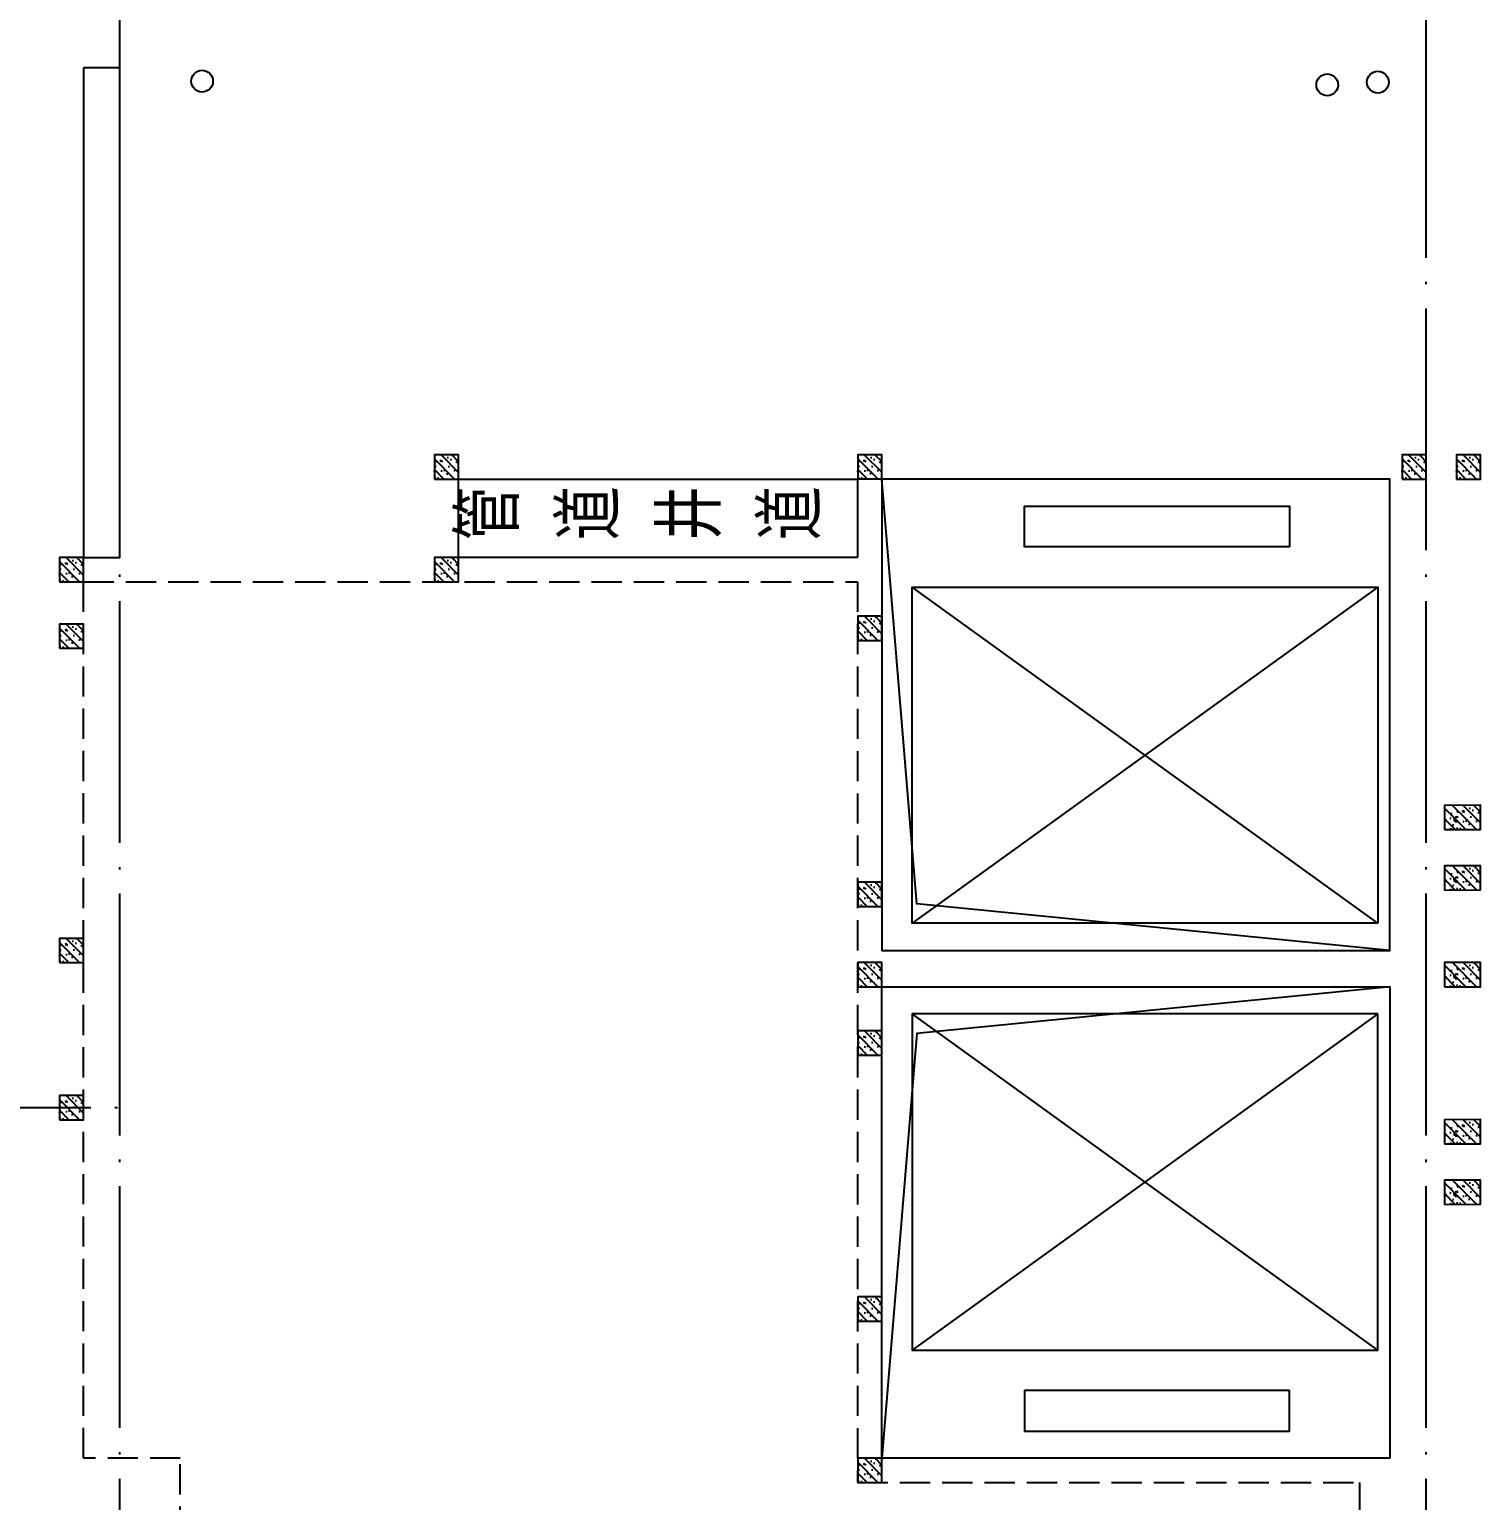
# Model space of a CAD drawing. Extents: x 6843040 to 15500510, y -6507076 to -4940511.
# Drawn here: x 7767250 to 7779247, y -5543202 to -5531034 of the extents above; entities that cross this region are included whole.
import ezdxf

# ---------------------------------------------------------------- set-up
doc = ezdxf.new("R2010")
doc.units = 0
doc.header["$LTSCALE"] = 1000
doc.header["$MEASUREMENT"] = 0
doc.linetypes.add('DASH', pattern=[0.35, 0.25, -0.1])
doc.linetypes.add('DOTE', pattern=[2.42, 2, -0.2, 0.02, -0.2])
for name, color, linetype in [('AXIS', 3, 'Continuous'), ('COLUMN', 10, 'Continuous'), ('DOTE', 8, 'DOTE'), ('E_LINE_6', 11, 'Continuous'), ('EVTR', 2, 'Continuous'), ('FLOOR', 9, 'Continuous'), ('plan-1', 40, 'Continuous'), ('plan-4', 6, 'Continuous'), ('PUB_HATCH', 8, 'Continuous'), ('VPIPE-给水', 3, 'Continuous'), ('VPIPE-雨水', 4, 'Continuous')]:
    doc.layers.add(name, color=color, linetype=linetype)
doc.styles.add('_HZTXT', font='SIMPLEX', dxfattribs={"width": 0.9, "bigfont": 'HZTXT'})

# ---------------------------------------------------------------- blocks, each defined once
blk = doc.blocks.new('Z$W@#425C139F')
at = {"layer": 'plan-4'}
for p, q in [((0, 0), (0, 3300)), ((0, 3300), (650, 3300)), ((650, 3300), (650, 0)), ((650, 0), (0, 0))]:
    blk.add_line(p, q, dxfattribs=at)
at = {"layer": 'plan-4', "insert": (142, 3300), "char_height": 500, "width": 48.63, "attachment_point": 1, "style": '_HZTXT'}
blk.add_mtext('管\\P道\\P井\\P道', dxfattribs=at)
blk = doc.blocks.new('1GZ')
at = {"layer": 'PUB_HATCH'}
h = blk.add_hatch(dxfattribs=at)
h.set_pattern_fill('钢筋混凝土', color=256, scale=25, angle=90, style=0)
h.set_pattern_definition([(134.999998, (85878.156, -468017.32), (-44.194175, -44.194172), []), (140, (85878.16, -468017.32), (15.68804, 179.315045), [18.75, -206.25]), (85, (85878.16, -468017.32), (-188.048035, -34.68783), [15, -165]), (190.4514, (85879.46, -468002.38), (-172.35988, 144.62735), [15.93505, -175.28553]), (136.1842, (85828.16, -468017.32), (41.37976, 266.81026), [28.125, -309.375]), (186.6356, (85831.6, -467995.09), (-243.52946, 233.66568), [23.90257, -262.92825]), (81.1842, (85828.16, -468017.32), (-243.52964, 233.6655), [22.5, -247.5]), (111, (85840.66, -467992.32), (100.65473, 149.22676), [18.75, -206.25]), (56, (85840.66, -467992.32), (-181.28751, 60.82884), [15, -165]), (161.4514, (85849.04, -467979.88), (-80.63262, 210.05566), [15.93505, -175.28553]), (127.499998, (85878.156, -468017.32), (-83.223463, 3.039967), [0, -163, 0, -167.5, 0, -165.625]), (97.499998, (85878.16, -468017.32), (-98.602926, 65.767388), [0, -95.5, 0, -159.25, 0, -63.125]), (57.499998, (85878.156, -468073.07), (5.638722, 133.455609), [0, -62.5, 0, -195, 0, -258.75]), (47.499998, (85878.16, -468098.07), (-25.02624, 145.796543), [0, -81.25, 0, -129.5, 0, -183.75])])
edge = h.paths.add_edge_path()
edge.add_line((392295, -200536), (392095, -200536))
edge.add_line((392295, -200536), (392295, -200336))
edge.add_line((392295, -200336), (392095, -200336))
edge.add_line((392095, -200336), (392095, -200536))
h = blk.add_hatch(dxfattribs=at)
h.set_pattern_fill('钢筋混凝土', color=256, scale=25, angle=90, style=0)
h.set_pattern_definition([(134.999998, (89378.183, -468016.92), (-44.194175, -44.194172), []), (140, (89378.18, -468016.92), (15.68804, 179.315045), [18.75, -206.25]), (85, (89378.18, -468016.92), (-188.048035, -34.68783), [15, -165]), (190.4514, (89379.49, -468001.98), (-172.35988, 144.62735), [15.93505, -175.28553]), (136.1842, (89328.18, -468016.92), (41.37976, 266.81026), [28.125, -309.375]), (186.6356, (89331.63, -467994.69), (-243.52946, 233.66568), [23.90257, -262.92825]), (81.1842, (89328.18, -468016.92), (-243.52964, 233.6655), [22.5, -247.5]), (111, (89340.68, -467991.92), (100.65473, 149.22676), [18.75, -206.25]), (56, (89340.68, -467991.92), (-181.28751, 60.82884), [15, -165]), (161.4514, (89349.07, -467979.48), (-80.63262, 210.05566), [15.93505, -175.28553]), (127.499998, (89378.183, -468016.92), (-83.223463, 3.039967), [0, -163, 0, -167.5, 0, -165.625]), (97.499998, (89378.18, -468016.92), (-98.602926, 65.767388), [0, -95.5, 0, -159.25, 0, -63.125]), (57.499998, (89378.18, -468072.67), (5.638722, 133.455609), [0, -62.5, 0, -195, 0, -258.75]), (47.499998, (89378.18, -468097.67), (-25.02624, 145.796543), [0, -81.25, 0, -129.5, 0, -183.75])])
edge = h.paths.add_edge_path()
edge.add_line((395795, -200535), (395595, -200535))
edge.add_line((395795, -200535), (395795, -200335))
edge.add_line((395795, -200335), (395595, -200335))
edge.add_line((395595, -200335), (395595, -200535))
h = blk.add_hatch(dxfattribs=at)
h.set_pattern_fill('钢筋混凝土', color=256, scale=25, angle=90, style=0)
h.set_pattern_definition([(134.999998, (93878.19, -468017.32), (-44.194175, -44.194172), []), (140, (93878.19, -468017.32), (15.68804, 179.315045), [18.75, -206.25]), (85, (93878.19, -468017.32), (-188.048035, -34.68783), [15, -165]), (190.4514, (93879.5, -468002.38), (-172.35988, 144.62735), [15.93505, -175.28553]), (136.1842, (93828.2, -468017.32), (41.37976, 266.81026), [28.125, -309.375]), (186.6356, (93831.64, -467995.09), (-243.52946, 233.66568), [23.90257, -262.92825]), (81.1842, (93828.2, -468017.32), (-243.52964, 233.6655), [22.5, -247.5]), (111, (93840.69, -467992.32), (100.65473, 149.22676), [18.75, -206.25]), (56, (93840.69, -467992.32), (-181.28751, 60.82884), [15, -165]), (161.4514, (93849.08, -467979.88), (-80.63262, 210.05566), [15.93505, -175.28553]), (127.499998, (93878.19, -468017.32), (-83.223463, 3.039967), [0, -163, 0, -167.5, 0, -165.625]), (97.499998, (93878.19, -468017.32), (-98.602926, 65.767388), [0, -95.5, 0, -159.25, 0, -63.125]), (57.499998, (93878.19, -468073.07), (5.638722, 133.455609), [0, -62.5, 0, -195, 0, -258.75]), (47.499998, (93878.19, -468098.07), (-25.02624, 145.796543), [0, -81.25, 0, -129.5, 0, -183.75])])
edge = h.paths.add_edge_path()
edge.add_line((400295, -200536), (400095, -200536))
edge.add_line((400295, -200536), (400295, -200336))
edge.add_line((400295, -200336), (400095, -200336))
edge.add_line((400095, -200336), (400095, -200536))
h = blk.add_hatch(dxfattribs=at)
h.set_pattern_fill('钢筋混凝土', color=256, scale=25, angle=90, style=0)
h.set_pattern_definition([(134.999998, (94328.156, -468017.32), (-44.194175, -44.194172), []), (140, (94328.16, -468017.32), (15.68804, 179.315045), [18.75, -206.25]), (85, (94328.16, -468017.32), (-188.048035, -34.68783), [15, -165]), (190.4514, (94329.46, -468002.38), (-172.35988, 144.62735), [15.93505, -175.28553]), (136.1842, (94278.16, -468017.32), (41.37976, 266.81026), [28.125, -309.375]), (186.6356, (94281.6, -467995.09), (-243.52946, 233.66568), [23.90257, -262.92825]), (81.1842, (94278.16, -468017.32), (-243.52964, 233.6655), [22.5, -247.5]), (111, (94290.66, -467992.32), (100.65473, 149.22676), [18.75, -206.25]), (56, (94290.66, -467992.32), (-181.28751, 60.82884), [15, -165]), (161.4514, (94299.04, -467979.88), (-80.63262, 210.05566), [15.93505, -175.28553]), (127.499998, (94328.156, -468017.32), (-83.223463, 3.039967), [0, -163, 0, -167.5, 0, -165.625]), (97.499998, (94328.16, -468017.32), (-98.602926, 65.767388), [0, -95.5, 0, -159.25, 0, -63.125]), (57.499998, (94328.156, -468073.07), (5.638722, 133.455609), [0, -62.5, 0, -195, 0, -258.75]), (47.499998, (94328.16, -468098.07), (-25.02624, 145.796543), [0, -81.25, 0, -129.5, 0, -183.75])])
edge = h.paths.add_edge_path()
edge.add_line((400745, -200536), (400545, -200536))
edge.add_line((400745, -200536), (400745, -200336))
edge.add_line((400745, -200336), (400545, -200336))
edge.add_line((400545, -200336), (400545, -200536))
h = blk.add_hatch(dxfattribs=at)
h.set_pattern_fill('钢筋混凝土', color=256, scale=25, angle=90, style=0)
h.set_pattern_definition([(134.999998, (82778.19, -468867.4), (-44.194175, -44.194172), []), (140, (82778.19, -468867.4), (15.68804, 179.315045), [18.75, -206.25]), (85, (82778.19, -468867.4), (-188.048035, -34.68783), [15, -165]), (190.4514, (82779.5, -468852.46), (-172.35988, 144.62735), [15.93505, -175.28553]), (136.1842, (82728.2, -468867.4), (41.37976, 266.81026), [28.125, -309.375]), (186.6356, (82731.64, -468845.17), (-243.52946, 233.66568), [23.90257, -262.92825]), (81.1842, (82728.2, -468867.4), (-243.52964, 233.6655), [22.5, -247.5]), (111, (82740.69, -468842.4), (100.65473, 149.22676), [18.75, -206.25]), (56, (82740.69, -468842.4), (-181.28751, 60.82884), [15, -165]), (161.4514, (82749.08, -468829.96), (-80.63262, 210.05566), [15.93505, -175.28553]), (127.499998, (82778.19, -468867.4), (-83.223463, 3.039967), [0, -163, 0, -167.5, 0, -165.625]), (97.499998, (82778.19, -468867.4), (-98.602926, 65.767388), [0, -95.5, 0, -159.25, 0, -63.125]), (57.499998, (82778.19, -468923.15), (5.638722, 133.455609), [0, -62.5, 0, -195, 0, -258.75]), (47.499998, (82778.19, -468948.15), (-25.02624, 145.796543), [0, -81.25, 0, -129.5, 0, -183.75])])
edge = h.paths.add_edge_path()
edge.add_line((389195, -201386), (388995, -201386))
edge.add_line((389195, -201386), (389195, -201186))
edge.add_line((389195, -201186), (388995, -201186))
edge.add_line((388995, -201186), (388995, -201386))
h = blk.add_hatch(dxfattribs=at)
h.set_pattern_fill('钢筋混凝土', color=256, scale=25, angle=90, style=0)
h.set_pattern_definition([(134.999998, (85878.156, -468867.4), (-44.194175, -44.194172), []), (140, (85878.16, -468867.4), (15.68804, 179.315045), [18.75, -206.25]), (85, (85878.16, -468867.4), (-188.048035, -34.68783), [15, -165]), (190.4514, (85879.46, -468852.46), (-172.35988, 144.62735), [15.93505, -175.28553]), (136.1842, (85828.16, -468867.4), (41.37976, 266.81026), [28.125, -309.375]), (186.6356, (85831.6, -468845.17), (-243.52946, 233.66568), [23.90257, -262.92825]), (81.1842, (85828.16, -468867.4), (-243.52964, 233.6655), [22.5, -247.5]), (111, (85840.66, -468842.4), (100.65473, 149.22676), [18.75, -206.25]), (56, (85840.66, -468842.4), (-181.28751, 60.82884), [15, -165]), (161.4514, (85849.04, -468829.96), (-80.63262, 210.05566), [15.93505, -175.28553]), (127.499998, (85878.156, -468867.4), (-83.223463, 3.039967), [0, -163, 0, -167.5, 0, -165.625]), (97.499998, (85878.16, -468867.4), (-98.602926, 65.767388), [0, -95.5, 0, -159.25, 0, -63.125]), (57.499998, (85878.156, -468923.15), (5.638722, 133.455609), [0, -62.5, 0, -195, 0, -258.75]), (47.499998, (85878.16, -468948.15), (-25.02624, 145.796543), [0, -81.25, 0, -129.5, 0, -183.75])])
edge = h.paths.add_edge_path()
edge.add_line((392295, -201386), (392095, -201386))
edge.add_line((392295, -201386), (392295, -201186))
edge.add_line((392295, -201186), (392095, -201186))
edge.add_line((392095, -201186), (392095, -201386))
h = blk.add_hatch(dxfattribs=at)
h.set_pattern_fill('钢筋混凝土', color=256, scale=25, angle=90, style=0)
h.set_pattern_definition([(134.999998, (82778.19, -469417.32), (-44.194175, -44.194172), []), (140, (82778.19, -469417.32), (15.68804, 179.315045), [18.75, -206.25]), (85, (82778.19, -469417.32), (-188.048035, -34.68783), [15, -165]), (190.4514, (82779.5, -469402.38), (-172.35988, 144.62735), [15.93505, -175.28553]), (136.1842, (82728.2, -469417.32), (41.37976, 266.81026), [28.125, -309.375]), (186.6356, (82731.64, -469395.09), (-243.52946, 233.66568), [23.90257, -262.92825]), (81.1842, (82728.2, -469417.32), (-243.52964, 233.6655), [22.5, -247.5]), (111, (82740.69, -469392.32), (100.65473, 149.22676), [18.75, -206.25]), (56, (82740.69, -469392.32), (-181.28751, 60.82884), [15, -165]), (161.4514, (82749.08, -469379.88), (-80.63262, 210.05566), [15.93505, -175.28553]), (127.499998, (82778.19, -469417.32), (-83.223463, 3.039967), [0, -163, 0, -167.5, 0, -165.625]), (97.499998, (82778.19, -469417.32), (-98.602926, 65.767388), [0, -95.5, 0, -159.25, 0, -63.125]), (57.499998, (82778.19, -469473.07), (5.638722, 133.455609), [0, -62.5, 0, -195, 0, -258.75]), (47.499998, (82778.19, -469498.07), (-25.02624, 145.796543), [0, -81.25, 0, -129.5, 0, -183.75])])
edge = h.paths.add_edge_path()
edge.add_line((389195, -201936), (388995, -201936))
edge.add_line((389195, -201936), (389195, -201736))
edge.add_line((389195, -201736), (388995, -201736))
edge.add_line((388995, -201736), (388995, -201936))
h = blk.add_hatch(dxfattribs=at)
h.set_pattern_fill('钢筋混凝土', color=256, scale=25, angle=90, style=0)
h.set_pattern_definition([(134.999998, (89378.156, -469352.32), (-44.194175, -44.194172), []), (140, (89378.16, -469352.32), (15.68804, 179.315045), [18.75, -206.25]), (85, (89378.16, -469352.32), (-188.048035, -34.68783), [15, -165]), (190.4514, (89379.46, -469337.38), (-172.35988, 144.62735), [15.93505, -175.28553]), (136.1842, (89328.16, -469352.32), (41.37976, 266.81026), [28.125, -309.375]), (186.6356, (89331.6, -469330.09), (-243.52946, 233.66568), [23.90257, -262.92825]), (81.1842, (89328.16, -469352.32), (-243.52964, 233.6655), [22.5, -247.5]), (111, (89340.66, -469327.32), (100.65473, 149.22676), [18.75, -206.25]), (56, (89340.66, -469327.32), (-181.28751, 60.82884), [15, -165]), (161.4514, (89349.04, -469314.88), (-80.63262, 210.05566), [15.93505, -175.28553]), (127.499998, (89378.156, -469352.32), (-83.223463, 3.039967), [0, -163, 0, -167.5, 0, -165.625]), (97.499998, (89378.16, -469352.32), (-98.602926, 65.767388), [0, -95.5, 0, -159.25, 0, -63.125]), (57.499998, (89378.156, -469408.07), (5.638722, 133.455609), [0, -62.5, 0, -195, 0, -258.75]), (47.499998, (89378.16, -469433.07), (-25.02624, 145.796543), [0, -81.25, 0, -129.5, 0, -183.75])])
edge = h.paths.add_edge_path()
edge.add_line((395795, -201871), (395595, -201871))
edge.add_line((395795, -201871), (395795, -201671))
edge.add_line((395795, -201671), (395595, -201671))
edge.add_line((395595, -201671), (395595, -201871))
h = blk.add_hatch(dxfattribs=at)
h.set_pattern_fill('钢筋混凝土', color=256, scale=25, angle=90, style=0)
h.set_pattern_definition([(134.999998, (94328.156, -470916.92), (-44.194175, -44.194172), []), (140, (94328.16, -470916.92), (15.68804, 179.315045), [18.75, -206.25]), (85, (94328.16, -470916.92), (-188.048035, -34.68783), [15, -165]), (190.4514, (94329.46, -470901.98), (-172.35988, 144.62735), [15.93505, -175.28553]), (136.1842, (94278.16, -470916.92), (41.37976, 266.81026), [28.125, -309.375]), (186.6356, (94281.6, -470894.69), (-243.52946, 233.66568), [23.90257, -262.92825]), (81.1842, (94278.16, -470916.92), (-243.52964, 233.6655), [22.5, -247.5]), (111, (94290.66, -470891.92), (100.65473, 149.22676), [18.75, -206.25]), (56, (94290.66, -470891.92), (-181.28751, 60.82884), [15, -165]), (161.4514, (94299.04, -470879.48), (-80.63262, 210.05566), [15.93505, -175.28553]), (127.499998, (94328.156, -470916.92), (-83.223463, 3.039967), [0, -163, 0, -167.5, 0, -165.625]), (97.499998, (94328.16, -470916.92), (-98.602926, 65.767388), [0, -95.5, 0, -159.25, 0, -63.125]), (57.499998, (94328.156, -470972.67), (5.638722, 133.455609), [0, -62.5, 0, -195, 0, -258.75]), (47.499998, (94328.16, -470997.67), (-25.02624, 145.796543), [0, -81.25, 0, -129.5, 0, -183.75])])
edge = h.paths.add_edge_path()
edge.add_line((400745, -203435), (400445, -203436))
edge.add_line((400745, -203435), (400745, -203235))
edge.add_line((400745, -203235), (400445, -203236))
edge.add_line((400445, -203236), (400445, -203436))
h = blk.add_hatch(dxfattribs=at)
h.set_pattern_fill('钢筋混凝土', color=256, scale=25, angle=90, style=0)
h.set_pattern_definition([(134.999998, (94328.156, -471416.92), (-44.194175, -44.194172), []), (140, (94328.16, -471416.92), (15.68804, 179.315045), [18.75, -206.25]), (85, (94328.16, -471416.92), (-188.048035, -34.68783), [15, -165]), (190.4514, (94329.46, -471401.98), (-172.35988, 144.62735), [15.93505, -175.28553]), (136.1842, (94278.16, -471416.92), (41.37976, 266.81026), [28.125, -309.375]), (186.6356, (94281.6, -471394.69), (-243.52946, 233.66568), [23.90257, -262.92825]), (81.1842, (94278.16, -471416.92), (-243.52964, 233.6655), [22.5, -247.5]), (111, (94290.66, -471391.92), (100.65473, 149.22676), [18.75, -206.25]), (56, (94290.66, -471391.92), (-181.28751, 60.82884), [15, -165]), (161.4514, (94299.04, -471379.48), (-80.63262, 210.05566), [15.93505, -175.28553]), (127.499998, (94328.156, -471416.92), (-83.223463, 3.039967), [0, -163, 0, -167.5, 0, -165.625]), (97.499998, (94328.16, -471416.92), (-98.602926, 65.767388), [0, -95.5, 0, -159.25, 0, -63.125]), (57.499998, (94328.156, -471472.67), (5.638722, 133.455609), [0, -62.5, 0, -195, 0, -258.75]), (47.499998, (94328.16, -471497.67), (-25.02624, 145.796543), [0, -81.25, 0, -129.5, 0, -183.75])])
edge = h.paths.add_edge_path()
edge.add_line((400745, -203935), (400445, -203936))
edge.add_line((400745, -203935), (400745, -203735))
edge.add_line((400745, -203735), (400445, -203736))
edge.add_line((400445, -203736), (400445, -203936))
h = blk.add_hatch(dxfattribs=at)
h.set_pattern_fill('钢筋混凝土', color=256, scale=25, angle=90, style=0)
h.set_pattern_definition([(134.999998, (89378.156, -471552.32), (-44.194175, -44.194172), []), (140, (89378.16, -471552.32), (15.68804, 179.315045), [18.75, -206.25]), (85, (89378.16, -471552.32), (-188.048035, -34.68783), [15, -165]), (190.4514, (89379.46, -471537.38), (-172.35988, 144.62735), [15.93505, -175.28553]), (136.1842, (89328.16, -471552.32), (41.37976, 266.81026), [28.125, -309.375]), (186.6356, (89331.6, -471530.09), (-243.52946, 233.66568), [23.90257, -262.92825]), (81.1842, (89328.16, -471552.32), (-243.52964, 233.6655), [22.5, -247.5]), (111, (89340.66, -471527.32), (100.65473, 149.22676), [18.75, -206.25]), (56, (89340.66, -471527.32), (-181.28751, 60.82884), [15, -165]), (161.4514, (89349.04, -471514.88), (-80.63262, 210.05566), [15.93505, -175.28553]), (127.499998, (89378.156, -471552.32), (-83.223463, 3.039967), [0, -163, 0, -167.5, 0, -165.625]), (97.499998, (89378.16, -471552.32), (-98.602926, 65.767388), [0, -95.5, 0, -159.25, 0, -63.125]), (57.499998, (89378.156, -471608.07), (5.638722, 133.455609), [0, -62.5, 0, -195, 0, -258.75]), (47.499998, (89378.16, -471633.07), (-25.02624, 145.796543), [0, -81.25, 0, -129.5, 0, -183.75])])
edge = h.paths.add_edge_path()
edge.add_line((395795, -204071), (395595, -204071))
edge.add_line((395795, -204071), (395795, -203871))
edge.add_line((395795, -203871), (395595, -203871))
edge.add_line((395595, -203871), (395595, -204071))
h = blk.add_hatch(dxfattribs=at)
h.set_pattern_fill('钢筋混凝土', color=256, scale=25, angle=90, style=0)
h.set_pattern_definition([(134.999998, (82778.19, -472017.32), (-44.194175, -44.194172), []), (140, (82778.19, -472017.32), (15.68804, 179.315045), [18.75, -206.25]), (85, (82778.19, -472017.32), (-188.048035, -34.68783), [15, -165]), (190.4514, (82779.5, -472002.38), (-172.35988, 144.62735), [15.93505, -175.28553]), (136.1842, (82728.2, -472017.32), (41.37976, 266.81026), [28.125, -309.375]), (186.6356, (82731.64, -471995.09), (-243.52946, 233.66568), [23.90257, -262.92825]), (81.1842, (82728.2, -472017.32), (-243.52964, 233.6655), [22.5, -247.5]), (111, (82740.69, -471992.32), (100.65473, 149.22676), [18.75, -206.25]), (56, (82740.69, -471992.32), (-181.28751, 60.82884), [15, -165]), (161.4514, (82749.08, -471979.88), (-80.63262, 210.05566), [15.93505, -175.28553]), (127.499998, (82778.19, -472017.32), (-83.223463, 3.039967), [0, -163, 0, -167.5, 0, -165.625]), (97.499998, (82778.19, -472017.32), (-98.602926, 65.767388), [0, -95.5, 0, -159.25, 0, -63.125]), (57.499998, (82778.19, -472073.07), (5.638722, 133.455609), [0, -62.5, 0, -195, 0, -258.75]), (47.499998, (82778.19, -472098.07), (-25.02624, 145.796543), [0, -81.25, 0, -129.5, 0, -183.75])])
edge = h.paths.add_edge_path()
edge.add_line((389195, -204536), (388995, -204536))
edge.add_line((389195, -204536), (389195, -204336))
edge.add_line((389195, -204336), (388995, -204336))
edge.add_line((388995, -204336), (388995, -204536))
h = blk.add_hatch(dxfattribs=at)
h.set_pattern_fill('钢筋混凝土', color=256, scale=25, angle=90, style=0)
h.set_pattern_definition([(134.999998, (89378.183, -472216.92), (-44.194175, -44.194172), []), (140, (89378.18, -472216.92), (15.68804, 179.315045), [18.75, -206.25]), (85, (89378.18, -472216.92), (-188.048035, -34.68783), [15, -165]), (190.4514, (89379.49, -472201.98), (-172.35988, 144.62735), [15.93505, -175.28553]), (136.1842, (89328.18, -472216.92), (41.37976, 266.81026), [28.125, -309.375]), (186.6356, (89331.63, -472194.69), (-243.52946, 233.66568), [23.90257, -262.92825]), (81.1842, (89328.18, -472216.92), (-243.52964, 233.6655), [22.5, -247.5]), (111, (89340.68, -472191.92), (100.65473, 149.22676), [18.75, -206.25]), (56, (89340.68, -472191.92), (-181.28751, 60.82884), [15, -165]), (161.4514, (89349.07, -472179.48), (-80.63262, 210.05566), [15.93505, -175.28553]), (127.499998, (89378.183, -472216.92), (-83.223463, 3.039967), [0, -163, 0, -167.5, 0, -165.625]), (97.499998, (89378.18, -472216.92), (-98.602926, 65.767388), [0, -95.5, 0, -159.25, 0, -63.125]), (57.499998, (89378.18, -472272.67), (5.638722, 133.455609), [0, -62.5, 0, -195, 0, -258.75]), (47.499998, (89378.18, -472297.67), (-25.02624, 145.796543), [0, -81.25, 0, -129.5, 0, -183.75])])
edge = h.paths.add_edge_path()
edge.add_line((395795, -204735), (395595, -204735))
edge.add_line((395795, -204735), (395795, -204535))
edge.add_line((395795, -204535), (395595, -204535))
edge.add_line((395595, -204535), (395595, -204735))
h = blk.add_hatch(dxfattribs=at)
h.set_pattern_fill('钢筋混凝土', color=256, scale=25, angle=90, style=0)
h.set_pattern_definition([(134.999998, (94328.156, -472216.92), (-44.194175, -44.194172), []), (140, (94328.16, -472216.92), (15.68804, 179.315045), [18.75, -206.25]), (85, (94328.16, -472216.92), (-188.048035, -34.68783), [15, -165]), (190.4514, (94329.46, -472201.97), (-172.35988, 144.62735), [15.93505, -175.28553]), (136.1842, (94278.16, -472216.92), (41.37976, 266.81026), [28.125, -309.375]), (186.6356, (94281.6, -472194.68), (-243.52946, 233.66568), [23.90257, -262.92825]), (81.1842, (94278.16, -472216.92), (-243.52964, 233.6655), [22.5, -247.5]), (111, (94290.66, -472191.92), (100.65473, 149.22676), [18.75, -206.25]), (56, (94290.66, -472191.92), (-181.28751, 60.82884), [15, -165]), (161.4514, (94299.04, -472179.48), (-80.63262, 210.05566), [15.93505, -175.28553]), (127.499998, (94328.156, -472216.92), (-83.223463, 3.039967), [0, -163, 0, -167.5, 0, -165.625]), (97.499998, (94328.16, -472216.92), (-98.602926, 65.767388), [0, -95.5, 0, -159.25, 0, -63.125]), (57.499998, (94328.156, -472272.67), (5.638722, 133.455609), [0, -62.5, 0, -195, 0, -258.75]), (47.499998, (94328.16, -472297.67), (-25.02624, 145.796543), [0, -81.25, 0, -129.5, 0, -183.75])])
edge = h.paths.add_edge_path()
edge.add_line((400745, -204735), (400445, -204736))
edge.add_line((400745, -204735), (400745, -204535))
edge.add_line((400745, -204535), (400445, -204536))
edge.add_line((400445, -204536), (400445, -204736))
h = blk.add_hatch(dxfattribs=at)
h.set_pattern_fill('钢筋混凝土', color=256, scale=25, angle=90, style=0)
h.set_pattern_definition([(134.999998, (89378.156, -472782.32), (-44.194175, -44.194172), []), (140, (89378.16, -472782.32), (15.68804, 179.315045), [18.75, -206.25]), (85, (89378.16, -472782.32), (-188.048035, -34.68783), [15, -165]), (190.4514, (89379.46, -472767.38), (-172.35988, 144.62735), [15.93505, -175.28553]), (136.1842, (89328.16, -472782.32), (41.37976, 266.81026), [28.125, -309.375]), (186.6356, (89331.6, -472760.09), (-243.52946, 233.66568), [23.90257, -262.92825]), (81.1842, (89328.16, -472782.32), (-243.52964, 233.6655), [22.5, -247.5]), (111, (89340.66, -472757.32), (100.65473, 149.22676), [18.75, -206.25]), (56, (89340.66, -472757.32), (-181.28751, 60.82884), [15, -165]), (161.4514, (89349.04, -472744.88), (-80.63262, 210.05566), [15.93505, -175.28553]), (127.499998, (89378.156, -472782.32), (-83.223463, 3.039967), [0, -163, 0, -167.5, 0, -165.625]), (97.499998, (89378.16, -472782.32), (-98.602926, 65.767388), [0, -95.5, 0, -159.25, 0, -63.125]), (57.499998, (89378.156, -472838.07), (5.638722, 133.455609), [0, -62.5, 0, -195, 0, -258.75]), (47.499998, (89378.16, -472863.07), (-25.02624, 145.796543), [0, -81.25, 0, -129.5, 0, -183.75])])
edge = h.paths.add_edge_path()
edge.add_line((395795, -205301), (395595, -205301))
edge.add_line((395795, -205301), (395795, -205101))
edge.add_line((395795, -205101), (395595, -205101))
edge.add_line((395595, -205101), (395595, -205301))
h = blk.add_hatch(dxfattribs=at)
h.set_pattern_fill('钢筋混凝土', color=256, scale=25, angle=90, style=0)
h.set_pattern_definition([(134.999998, (82778.19, -473317.32), (-44.194175, -44.194172), []), (140, (82778.19, -473317.32), (15.68804, 179.315045), [18.75, -206.25]), (85, (82778.19, -473317.32), (-188.048035, -34.68783), [15, -165]), (190.4514, (82779.5, -473302.38), (-172.35988, 144.62735), [15.93505, -175.28553]), (136.1842, (82728.2, -473317.32), (41.37976, 266.81026), [28.125, -309.375]), (186.6356, (82731.64, -473295.09), (-243.52946, 233.66568), [23.90257, -262.92825]), (81.1842, (82728.2, -473317.32), (-243.52964, 233.6655), [22.5, -247.5]), (111, (82740.69, -473292.32), (100.65473, 149.22676), [18.75, -206.25]), (56, (82740.69, -473292.32), (-181.28751, 60.82884), [15, -165]), (161.4514, (82749.08, -473279.88), (-80.63262, 210.05566), [15.93505, -175.28553]), (127.499998, (82778.19, -473317.32), (-83.223463, 3.039967), [0, -163, 0, -167.5, 0, -165.625]), (97.499998, (82778.19, -473317.32), (-98.602926, 65.767388), [0, -95.5, 0, -159.25, 0, -63.125]), (57.499998, (82778.19, -473373.07), (5.638722, 133.455609), [0, -62.5, 0, -195, 0, -258.75]), (47.499998, (82778.19, -473398.07), (-25.02624, 145.796543), [0, -81.25, 0, -129.5, 0, -183.75])])
edge = h.paths.add_edge_path()
edge.add_line((389195, -205836), (388995, -205836))
edge.add_line((389195, -205836), (389195, -205636))
edge.add_line((389195, -205636), (388995, -205636))
edge.add_line((388995, -205636), (388995, -205836))
h = blk.add_hatch(dxfattribs=at)
h.set_pattern_fill('钢筋混凝土', color=256, scale=25, angle=90, style=0)
h.set_pattern_definition([(134.999998, (94328.156, -473516.92), (-44.194175, -44.194172), []), (140, (94328.16, -473516.92), (15.68804, 179.315045), [18.75, -206.25]), (85, (94328.16, -473516.92), (-188.048035, -34.68783), [15, -165]), (190.4514, (94329.46, -473501.98), (-172.35988, 144.62735), [15.93505, -175.28553]), (136.1842, (94278.16, -473516.92), (41.37976, 266.81026), [28.125, -309.375]), (186.6356, (94281.6, -473494.69), (-243.52946, 233.66568), [23.90257, -262.92825]), (81.1842, (94278.16, -473516.92), (-243.52964, 233.6655), [22.5, -247.5]), (111, (94290.66, -473491.92), (100.65473, 149.22676), [18.75, -206.25]), (56, (94290.66, -473491.92), (-181.28751, 60.82884), [15, -165]), (161.4514, (94299.04, -473479.49), (-80.63262, 210.05566), [15.93505, -175.28553]), (127.499998, (94328.156, -473516.92), (-83.223463, 3.039967), [0, -163, 0, -167.5, 0, -165.625]), (97.499998, (94328.16, -473516.92), (-98.602926, 65.767388), [0, -95.5, 0, -159.25, 0, -63.125]), (57.499998, (94328.156, -473572.67), (5.638722, 133.455609), [0, -62.5, 0, -195, 0, -258.75]), (47.499998, (94328.16, -473597.67), (-25.02624, 145.796543), [0, -81.25, 0, -129.5, 0, -183.75])])
edge = h.paths.add_edge_path()
edge.add_line((400745, -206035), (400445, -206036))
edge.add_line((400745, -206035), (400745, -205835))
edge.add_line((400745, -205835), (400445, -205836))
edge.add_line((400445, -205836), (400445, -206036))
h = blk.add_hatch(dxfattribs=at)
h.set_pattern_fill('钢筋混凝土', color=256, scale=25, angle=90, style=0)
h.set_pattern_definition([(134.999998, (94328.156, -474016.92), (-44.194175, -44.194172), []), (140, (94328.16, -474016.92), (15.68804, 179.315045), [18.75, -206.25]), (85, (94328.16, -474016.92), (-188.048035, -34.68783), [15, -165]), (190.4514, (94329.46, -474001.98), (-172.35988, 144.62735), [15.93505, -175.28553]), (136.1842, (94278.16, -474016.92), (41.37976, 266.81026), [28.125, -309.375]), (186.6356, (94281.6, -473994.69), (-243.52946, 233.66568), [23.90257, -262.92825]), (81.1842, (94278.16, -474016.92), (-243.52964, 233.6655), [22.5, -247.5]), (111, (94290.66, -473991.92), (100.65473, 149.22676), [18.75, -206.25]), (56, (94290.66, -473991.92), (-181.28751, 60.82884), [15, -165]), (161.4514, (94299.04, -473979.49), (-80.63262, 210.05566), [15.93505, -175.28553]), (127.499998, (94328.156, -474016.92), (-83.223463, 3.039967), [0, -163, 0, -167.5, 0, -165.625]), (97.499998, (94328.16, -474016.92), (-98.602926, 65.767388), [0, -95.5, 0, -159.25, 0, -63.125]), (57.499998, (94328.156, -474072.67), (5.638722, 133.455609), [0, -62.5, 0, -195, 0, -258.75]), (47.499998, (94328.16, -474097.67), (-25.02624, 145.796543), [0, -81.25, 0, -129.5, 0, -183.75])])
edge = h.paths.add_edge_path()
edge.add_line((400745, -206535), (400445, -206536))
edge.add_line((400745, -206535), (400745, -206335))
edge.add_line((400745, -206335), (400445, -206336))
edge.add_line((400445, -206336), (400445, -206536))
h = blk.add_hatch(dxfattribs=at)
h.set_pattern_fill('钢筋混凝土', color=256, scale=25, angle=90, style=0)
h.set_pattern_definition([(134.999998, (89378.156, -474982.32), (-44.194175, -44.194172), []), (140, (89378.16, -474982.32), (15.68804, 179.315045), [18.75, -206.25]), (85, (89378.16, -474982.32), (-188.048035, -34.68783), [15, -165]), (190.4514, (89379.46, -474967.38), (-172.35988, 144.62735), [15.93505, -175.28553]), (136.1842, (89328.16, -474982.32), (41.37976, 266.81026), [28.125, -309.375]), (186.6356, (89331.6, -474960.09), (-243.52946, 233.66568), [23.90257, -262.92825]), (81.1842, (89328.16, -474982.32), (-243.52964, 233.6655), [22.5, -247.5]), (111, (89340.66, -474957.32), (100.65473, 149.22676), [18.75, -206.25]), (56, (89340.66, -474957.32), (-181.28751, 60.82884), [15, -165]), (161.4514, (89349.04, -474944.88), (-80.63262, 210.05566), [15.93505, -175.28553]), (127.499998, (89378.156, -474982.32), (-83.223463, 3.039967), [0, -163, 0, -167.5, 0, -165.625]), (97.499998, (89378.16, -474982.32), (-98.602926, 65.767388), [0, -95.5, 0, -159.25, 0, -63.125]), (57.499998, (89378.156, -475038.07), (5.638722, 133.455609), [0, -62.5, 0, -195, 0, -258.75]), (47.499998, (89378.16, -475063.07), (-25.02624, 145.796543), [0, -81.25, 0, -129.5, 0, -183.75])])
edge = h.paths.add_edge_path()
edge.add_line((395795, -207501), (395595, -207501))
edge.add_line((395795, -207501), (395795, -207301))
edge.add_line((395795, -207301), (395595, -207301))
edge.add_line((395595, -207301), (395595, -207501))
h = blk.add_hatch(dxfattribs=at)
h.set_pattern_fill('钢筋混凝土', color=256, scale=25, angle=90, style=0)
h.set_pattern_definition([(134.999998, (89378.183, -476317.32), (-44.194175, -44.194172), []), (140, (89378.18, -476317.32), (15.68804, 179.315045), [18.75, -206.25]), (85, (89378.18, -476317.32), (-188.048035, -34.68783), [15, -165]), (190.4514, (89379.49, -476302.38), (-172.35988, 144.62735), [15.93505, -175.28553]), (136.1842, (89328.18, -476317.32), (41.37976, 266.81026), [28.125, -309.375]), (186.6356, (89331.63, -476295.09), (-243.52946, 233.66568), [23.90257, -262.92825]), (81.1842, (89328.18, -476317.32), (-243.52964, 233.6655), [22.5, -247.5]), (111, (89340.68, -476292.32), (100.65473, 149.22676), [18.75, -206.25]), (56, (89340.68, -476292.32), (-181.28751, 60.82884), [15, -165]), (161.4514, (89349.07, -476279.88), (-80.63262, 210.05566), [15.93505, -175.28553]), (127.499998, (89378.183, -476317.32), (-83.223463, 3.039967), [0, -163, 0, -167.5, 0, -165.625]), (97.499998, (89378.18, -476317.32), (-98.602926, 65.767388), [0, -95.5, 0, -159.25, 0, -63.125]), (57.499998, (89378.18, -476373.07), (5.638722, 133.455609), [0, -62.5, 0, -195, 0, -258.75]), (47.499998, (89378.18, -476398.07), (-25.02624, 145.796543), [0, -81.25, 0, -129.5, 0, -183.75])])
edge = h.paths.add_edge_path()
edge.add_line((395795, -208836), (395595, -208836))
edge.add_line((395795, -208836), (395795, -208636))
edge.add_line((395795, -208636), (395595, -208636))
edge.add_line((395595, -208636), (395595, -208836))
at = {"layer": 'COLUMN'}
for points in [[(392095, -200536), (392295, -200536), (392295, -200336), (392095, -200336)], [(395595, -200535), (395795, -200535), (395795, -200335), (395595, -200335)], [(400095, -200536), (400295, -200536), (400295, -200336), (400095, -200336)], [(400545, -200536), (400745, -200536), (400745, -200336), (400545, -200336)], [(388995, -201386), (389195, -201386), (389195, -201186), (388995, -201186)], [(392095, -201386), (392295, -201386), (392295, -201186), (392095, -201186)], [(388995, -201936), (389195, -201936), (389195, -201736), (388995, -201736)], [(395595, -201871), (395795, -201871), (395795, -201671), (395595, -201671)], [(400445, -203436), (400745, -203435), (400745, -203235), (400445, -203236)], [(400445, -203936), (400745, -203935), (400745, -203735), (400445, -203736)], [(395595, -204071), (395795, -204071), (395795, -203871), (395595, -203871)], [(388995, -204536), (389195, -204536), (389195, -204336), (388995, -204336)], [(395595, -204735), (395795, -204735), (395795, -204535), (395595, -204535)], [(400445, -204736), (400745, -204735), (400745, -204535), (400445, -204536)], [(395595, -205301), (395795, -205301), (395795, -205101), (395595, -205101)], [(388995, -205836), (389195, -205836), (389195, -205636), (388995, -205636)], [(400445, -206036), (400745, -206035), (400745, -205835), (400445, -205836)], [(400445, -206536), (400745, -206535), (400745, -206335), (400445, -206336)], [(395595, -207501), (395795, -207501), (395795, -207301), (395595, -207301)], [(395595, -208836), (395795, -208836), (395795, -208636), (395595, -208636)]]:
    blk.add_lwpolyline(points, close=True, dxfattribs=at)
blk = doc.blocks.new('一层排水消防0922')
at = {"layer": 'VPIPE-给水'}
for centre in [(7768677, -5531462), (7777980, -5531492)]:
    blk.add_circle(centre, 90, dxfattribs=at)
at = {"layer": 'VPIPE-雨水'}
blk.add_circle((7778398, -5531470), 90, dxfattribs=at)

msp = doc.modelspace()

# ---------------------------------------------------------------- linework, layer by layer
at = {"layer": 'AXIS'}
msp.add_lwpolyline([(7767697.4, -5531352), (7767697.4, -5535402.5), (7767997.4, -5535402.5), (7767997.4, -5531352)], close=True, dxfattribs=at)
at = {"layer": 'DOTE'}
for p, q in [((7767997.4, -5554702), (7767997.4, -5485702.5)), ((7778797.4, -5554702), (7778797.4, -5485702.5)), ((7746397.4, -5539952.4), (7767997.4, -5539952.4))]:
    msp.add_line(p, q, dxfattribs=at)
at = {"layer": 'E_LINE_6'}
for points in [[(7778497.4, -5538652.4), (7778497.4, -5534752.4), (7774297.4, -5534752.4), (7774297.4, -5538652.4), (7778497.4, -5538652.4), (7774585.8, -5538266.1), (7774297.4, -5534752.4)], [(7778497.4, -5538952.4), (7778497.4, -5542852.4), (7774297.4, -5542852.4), (7774297.4, -5538952.4), (7778497.4, -5538952.4), (7774585.8, -5539338.7), (7774297.4, -5542852.4)]]:
    msp.add_lwpolyline(points, dxfattribs=at)
at = {"layer": 'EVTR'}
for p, q in [((7778397.4, -5535647.4), (7774547.4, -5538427.4)), ((7778397.4, -5538427.4), (7774547.4, -5535647.4)), ((7778397.4, -5541957.4), (7774547.4, -5539177.4)), ((7778397.4, -5539177.4), (7774547.4, -5541957.4))]:
    msp.add_line(p, q, dxfattribs=at)
for points in [[(7777667.4, -5535312.4), (7775477.4, -5535312.4), (7775477.4, -5534977.4), (7777667.4, -5534977.4)], [(7778397.4, -5538427.4), (7774547.4, -5538427.4), (7774547.4, -5535647.4), (7778397.4, -5535647.4)], [(7778397.4, -5539177.4), (7774547.4, -5539177.4), (7774547.4, -5541957.4), (7778397.4, -5541957.4)], [(7777667.4, -5542292.4), (7775477.4, -5542292.4), (7775477.4, -5542627.4), (7777667.4, -5542627.4)]]:
    msp.add_lwpolyline(points, close=True, dxfattribs=at)
at = {"layer": 'FLOOR', "linetype": 'DASH'}
msp.add_lwpolyline([(7767697.4, -5535602.5), (7774097.4, -5535602.5), (7774097.4, -5543052.4), (7778247.4, -5543052.4), (7778247.4, -5543852), (7778947.4, -5543852.4), (7778947.4, -5546902.4), (7772097.4, -5546902.4), (7772097.4, -5545452.4), (7767697.4, -5545452.4), (7767697.4, -5543852), (7768497.4, -5543852), (7768497.4, -5542852), (7767697.4, -5542852)], close=True, dxfattribs=at)

# ---------------------------------------------------------------- block references
msp.add_blockref('1GZ', (7378502.9, -5334216.6))
at = {"layer": 'plan-1'}
msp.add_blockref('一层排水消防0922', (0, 0), dxfattribs=at)
at = {"layer": 'plan-4', "rotation": 90}
msp.add_blockref('Z$W@#425C139F', (7774097.4, -5535402.5), dxfattribs=at)

doc.saveas('drawing.dxf')
